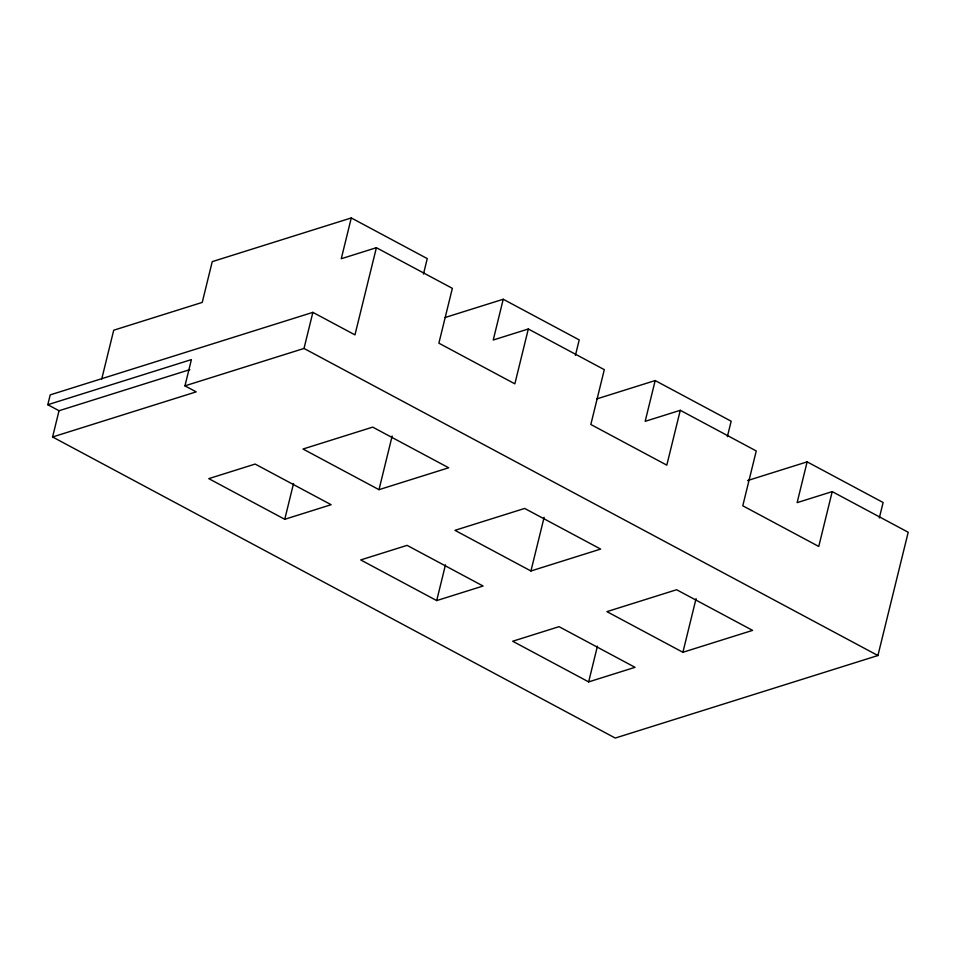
<?xml version="1.0" encoding="UTF-8"?>
<svg xmlns="http://www.w3.org/2000/svg" width="956" height="956" viewBox="0 0 956 956"><rect width="100%" height="100%" fill="white"/><g stroke="black" fill="none" stroke-linecap="round" stroke-linejoin="round"><path stroke-width="1.43" d="M59.033 410.733L47.8 404.723L50.214 394.876L312.875 312.361L354.963 334.875L376.377 247.7L452.355 288.342L438.876 343.18L514.854 383.834L528.321 328.995L604.3 369.649L590.832 424.488L666.81 465.142L680.278 410.303L756.256 450.957L742.776 505.796L818.754 546.45L832.222 491.611L908.2 532.265L877.919 655.529L615.258 738.056L52.58 436.976L59.033 410.733L189.838 369.637M101.718 379.078L113.716 330.214L202.23 302.407L212.244 261.633L351.282 217.944L427.26 258.598L423.46 274.061M52.58 436.976L196.183 391.864L184.95 385.854L191.403 359.599L47.8 404.723M184.95 385.854L304.008 348.45L312.875 312.361M351.282 217.944L341.268 258.729L376.377 247.7M284.757 519.287L331.123 504.708L255.144 464.066L208.778 478.633L284.757 519.287L293.528 483.557M378.994 489.675L448.687 467.783L372.709 427.129L303.016 449.021L378.994 489.675L392.163 436.02M575.416 355.369L579.216 339.906L503.238 299.252L493.224 340.025L528.321 328.995M436.701 600.583L483.067 586.016L407.101 545.362L360.723 559.929L436.701 600.583L445.472 564.853M530.939 570.983L600.631 549.079L524.653 508.437L454.96 530.329L530.939 570.983L544.119 517.316M727.361 436.677L731.161 421.214L655.183 380.56L645.169 421.333L680.278 410.303M588.657 681.891L635.023 667.324L559.045 626.67L512.679 641.237L588.657 681.891L597.428 646.16M682.895 652.279L752.587 630.386L676.609 589.733L606.917 611.637L682.895 652.279L696.064 598.623M879.317 517.985L883.117 502.509L807.139 461.856L797.125 502.641L832.222 491.611M445.066 317.523L503.238 299.252M597.022 398.831L655.183 380.56M747.544 480.581L807.139 461.856M304.008 348.45L877.919 655.529"/></g></svg>
